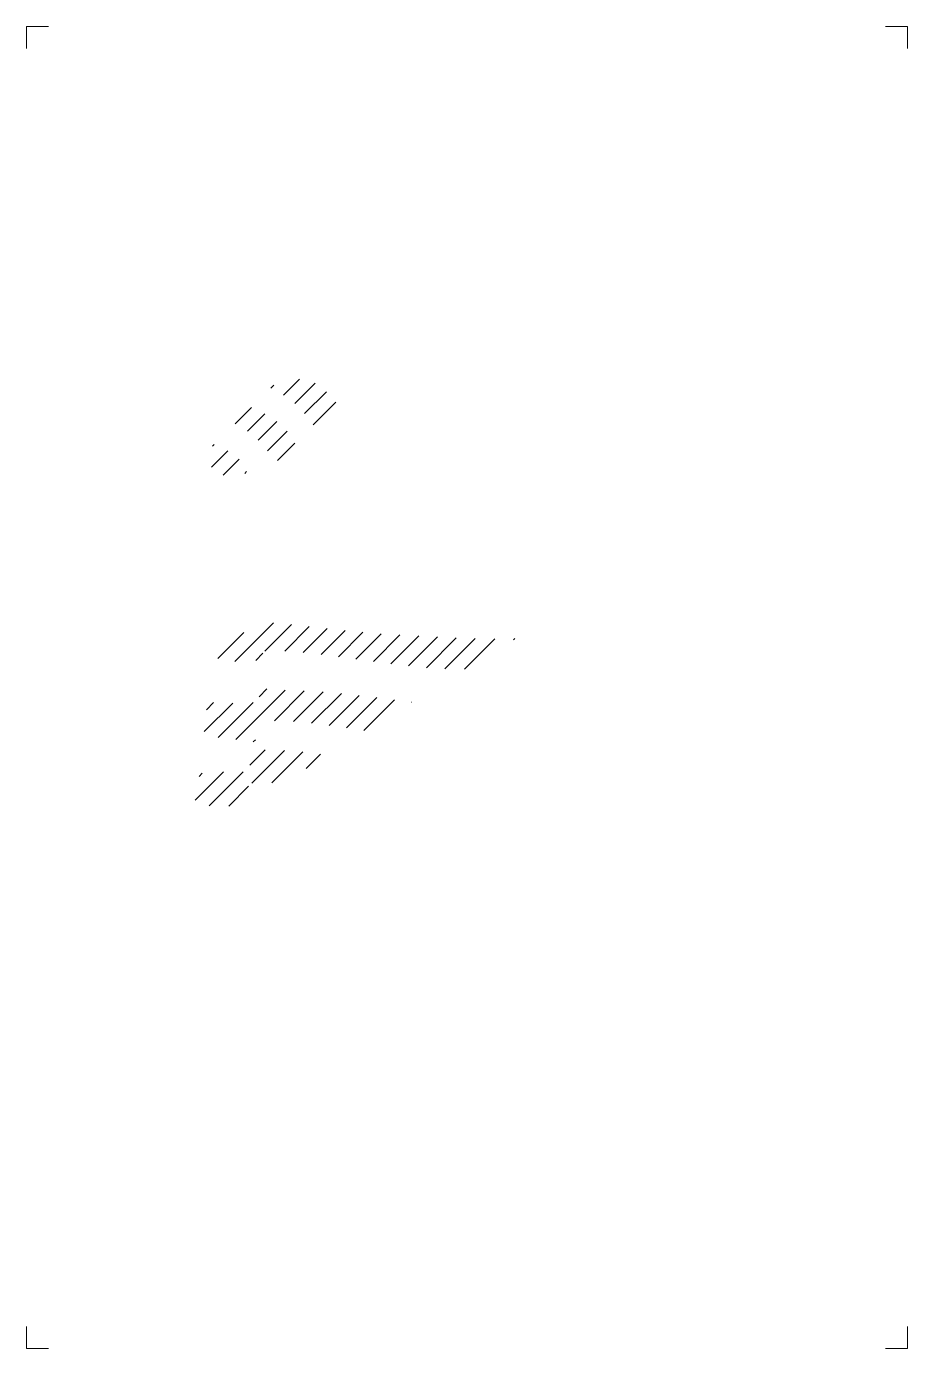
# Model space of a CAD drawing. Header units: millimetres. Extents: x 100 to 300, y 400 to 700.
import ezdxf

# ---------------------------------------------------------------- set-up
doc = ezdxf.new("R2010")
doc.units = ezdxf.units.MM
doc.layers.add('2', color=1, linetype='Continuous', lineweight=0, true_color=0xff0000)

msp = doc.modelspace()

# ---------------------------------------------------------------- linework, layer by layer
at = {"layer": '2'}
for p, q in [((100, 700), (105, 700)), ((100, 700), (100, 695)), ((295, 700), (300, 700)), ((300, 700), (300, 695)), ((155.47, 617.95), (156.13, 618.61)), ((158.33, 616.32), (162.01, 620)), ((160.95, 614.45), (165.56, 619.06)), ((163.15, 612.17), (168.1, 617.11)), ((147.38, 609.86), (151.06, 613.54)), ((150.2, 608.2), (154.11, 612.1)), ((165.09, 609.62), (170.21, 614.74)), ((152.62, 606.12), (156.87, 610.37)), ((154.72, 603.73), (159.16, 608.17)), ((142.03, 600.03), (145.71, 603.71)), ((142.25, 604.73), (142.62, 605.11)), ((156.99, 601.52), (160.89, 605.41)), ((144.69, 598.2), (148.28, 601.78)), ((149.56, 598.57), (149.98, 598.99)), ((147.27, 555.87), (156.08, 564.68)), ((154.14, 558.25), (160.16, 564.27)), ((143.48, 556.57), (149.36, 562.45)), ((158.63, 558.25), (164.21, 563.83)), ((162.83, 557.96), (168.25, 563.38)), ((166.87, 557.51), (172.31, 562.95)), ((170.82, 556.97), (176.39, 562.54)), ((174.79, 556.45), (180.53, 562.19)), ((178.74, 555.91), (184.76, 561.93)), ((182.7, 555.38), (189.03, 561.71)), ((186.69, 554.88), (193.31, 561.5)), ((190.77, 554.47), (197.57, 561.27)), ((194.99, 554.2), (201.88, 561.09)), ((199.46, 554.18), (206.31, 561.03)), ((210.57, 560.8), (210.87, 561.1)), ((152.05, 556.16), (153.68, 557.79)), ((147.56, 538.2), (158.76, 549.4)), ((152.79, 547.92), (154.59, 549.72)), ((156.29, 542.44), (163.06, 549.21)), ((160.59, 542.25), (167.35, 549.01)), ((140.37, 539.99), (146.82, 546.44)), ((140.86, 544.97), (142.45, 546.56)), ((143.49, 538.62), (151.45, 546.58)), ((164.71, 541.88), (171.49, 548.66)), ((168.72, 541.4), (175.52, 548.2)), ((172.66, 540.85), (179.53, 547.72)), ((176.57, 540.27), (183.52, 547.22)), ((187.44, 546.65), (187.46, 546.67)), ((151.49, 537.64), (151.98, 538.13)), ((150.74, 532.4), (154.17, 535.83)), ((151.13, 528.3), (158.54, 535.71)), ((155.68, 528.36), (162.71, 535.39)), ((163.46, 531.65), (166.71, 534.9)), ((138.32, 524.47), (144.75, 530.9)), ((139.18, 529.82), (139.92, 530.56)), ((141.51, 523.17), (149.21, 530.87)), ((145.91, 523.08), (150.44, 527.61)), ((100, 400), (100, 405)), ((300, 405), (300, 400)), ((100, 400), (105, 400)), ((300, 400), (295, 400))]:
    msp.add_line(p, q, dxfattribs=at)

doc.saveas('drawing.dxf')
